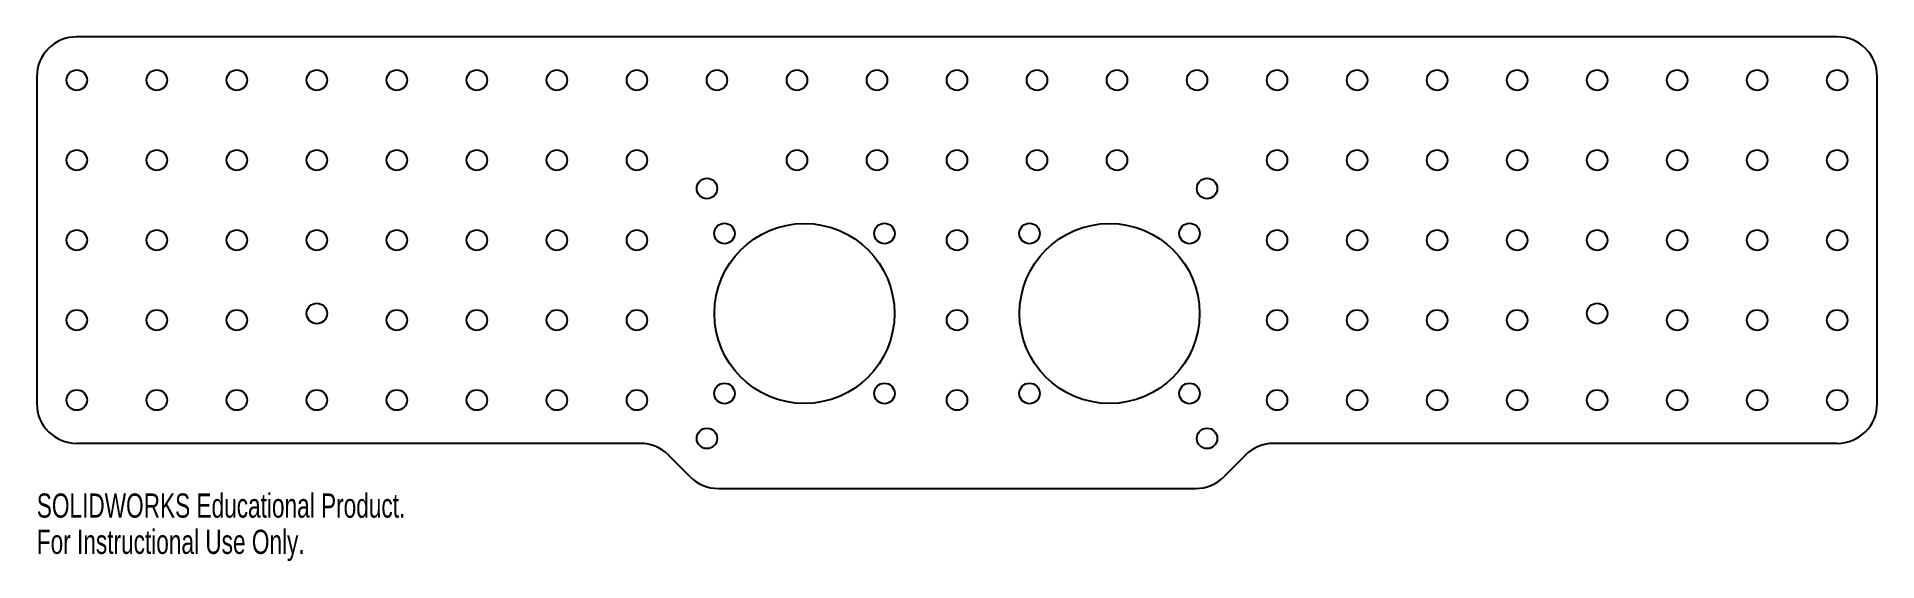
# Model space of a CAD drawing. Header units: millimetres. Extents: x -184 to 184, y -60 to 45.
import ezdxf

# ---------------------------------------------------------------- set-up
doc = ezdxf.new("R2010")
doc.units = ezdxf.units.MM
doc.styles.add('SLDTEXTSTYLE0', font='TXT', dxfattribs={"width": 0.7})

msp = doc.modelspace()

# ---------------------------------------------------------------- linework, layer by layer
at = {"color": 7, "linetype": 'Continuous', "lineweight": 25}
for p, q in [((176, 45.17), (-176, 45.17)), ((-184, 37.17), (-184, -28.18)), ((184, -28.18), (184, 37.17)), ((-63.31, -36.18), (-176, -36.18)), ((176, -36.18), (63.31, -36.18)), ((-53.35, -42.83), (-57.66, -38.52)), ((57.66, -38.52), (53.35, -42.83)), ((-47.69, -45.17), (47.69, -45.17))]:
    msp.add_line(p, q, dxfattribs=at)
for centre, radius in [((-176, 36.5), 2.05), ((-160, 36.5), 2.05), ((-144, 36.5), 2.05), ((-128, 36.5), 2.05), ((-112, 36.5), 2.05), ((-96, 36.5), 2.05), ((-80, 36.5), 2.05), ((-64, 36.5), 2.05), ((-48, 36.5), 2.05), ((-32, 36.5), 2.05), ((-16, 36.5), 2.05), ((0, 36.5), 2.05), ((16, 36.5), 2.05), ((32, 36.5), 2.05), ((48, 36.5), 2.05), ((64, 36.5), 2.05), ((80, 36.5), 2.05), ((96, 36.5), 2.05), ((112, 36.5), 2.05), ((128, 36.5), 2.05), ((144, 36.5), 2.05), ((160, 36.5), 2.05), ((176, 36.5), 2.05), ((-176, 20.5), 2.05), ((-160, 20.5), 2.05), ((-144, 20.5), 2.05), ((-128, 20.5), 2.05), ((-112, 20.5), 2.05), ((-96, 20.5), 2.05), ((-80, 20.5), 2.05), ((-64, 20.5), 2.05), ((-32, 20.5), 2.05), ((-16, 20.5), 2.05), ((0, 20.5), 2.05), ((16, 20.5), 2.05), ((32, 20.5), 2.05), ((64, 20.5), 2.05), ((80, 20.5), 2.05), ((96, 20.5), 2.05), ((112, 20.5), 2.05), ((128, 20.5), 2.05), ((144, 20.5), 2.05), ((160, 20.5), 2.05), ((176, 20.5), 2.05), ((-50, 14.83), 2.05), ((50, 14.83), 2.05), ((-46.5, 5.83), 2.05), ((-30.5, -10.18), 18), ((-14.5, 5.83), 2.05), ((14.5, 5.83), 2.05), ((30.5, -10.18), 18), ((46.5, 5.83), 2.05), ((-176, 4.5), 2.05), ((-160, 4.5), 2.05), ((-144, 4.5), 2.05), ((-128, 4.5), 2.05), ((-112, 4.5), 2.05), ((-96, 4.5), 2.05), ((-80, 4.5), 2.05), ((-64, 4.5), 2.05), ((0, 4.5), 2.05), ((64, 4.5), 2.05), ((80, 4.5), 2.05), ((96, 4.5), 2.05), ((112, 4.5), 2.05), ((128, 4.5), 2.05), ((144, 4.5), 2.05), ((160, 4.5), 2.05), ((176, 4.5), 2.05), ((-176, -11.5), 2.05), ((-160, -11.5), 2.05), ((-144, -11.5), 2.05), ((-128, -10.18), 2.05), ((-112, -11.5), 2.05), ((-96, -11.5), 2.05), ((-80, -11.5), 2.05), ((-64, -11.5), 2.05), ((0, -11.5), 2.05), ((64, -11.5), 2.05), ((80, -11.5), 2.05), ((96, -11.5), 2.05), ((112, -11.5), 2.05), ((128, -10.18), 2.05), ((144, -11.5), 2.05), ((160, -11.5), 2.05), ((176, -11.5), 2.05), ((-176, -27.5), 2.05), ((-160, -27.5), 2.05), ((-144, -27.5), 2.05), ((-128, -27.5), 2.05), ((-112, -27.5), 2.05), ((-96, -27.5), 2.05), ((-80, -27.5), 2.05), ((-64, -27.5), 2.05), ((-46.5, -26.17), 2.05), ((-14.5, -26.17), 2.05), ((0, -27.5), 2.05), ((14.5, -26.17), 2.05), ((46.5, -26.17), 2.05), ((64, -27.5), 2.05), ((80, -27.5), 2.05), ((96, -27.5), 2.05), ((112, -27.5), 2.05), ((128, -27.5), 2.05), ((144, -27.5), 2.05), ((160, -27.5), 2.05), ((176, -27.5), 2.05), ((-50, -35.17), 2.05), ((50, -35.17), 2.05)]:
    msp.add_circle(centre, radius, dxfattribs=at)
for centre, start, end in [((-176, 37.17), 90, 180), ((176, 37.17), 0, 90), ((-176, -28.18), 180, 270), ((176, -28.18), 270, 0), ((-63.31, -44.18), 45, 90), ((63.31, -44.18), 90, 135), ((-47.69, -37.18), 225, 270), ((47.69, -37.18), 270, 315)]:
    msp.add_arc(centre, 8, start, end, dxfattribs=at)

# ---------------------------------------------------------------- texts
at = {"color": 7, "linetype": 'Continuous', "char_height": 4.8336, "attachment_point": 1, "style": 'SLDTEXTSTYLE0'}
for s, insert in [('SOLIDWORKS Educational Product.', (-184, -46.19)), ('For Instructional Use Only.', (-184, -53.44))]:
    msp.add_mtext(s, dxfattribs=dict(at, insert=insert))

doc.saveas('drawing.dxf')
